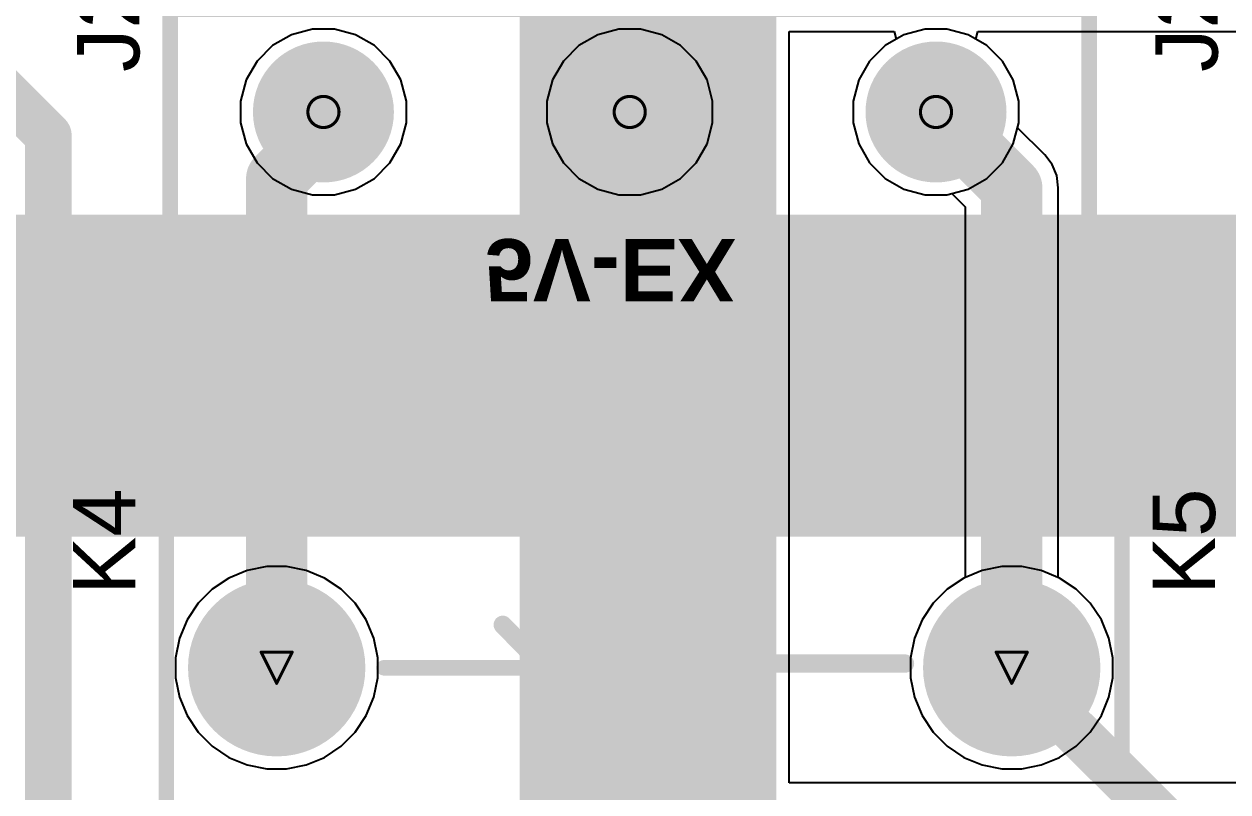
# Model space of a CAD drawing. Header units: inches. Extents: x -7 to 5163, y -3 to 5149.
# Drawn here: x 81.32 to 100.97, y 142.87 to 155.41 of the extents above; entities that cross this region are included whole.
import ezdxf

# ---------------------------------------------------------------- set-up
doc = ezdxf.new("R2010")
doc.units = ezdxf.units.IN
for name, color, linetype in [('Bottom Layer', 5, 'Continuous'), ('Bottom Overlay', 54, 'Continuous'), ('Bottom Solder', 6, 'Continuous'), ('Drill Drawing', 1, 'Continuous'), ('GND', 76, 'Continuous'), ('Multi-Layer', 9, 'Continuous'), ('Pad Holes', 156, 'Continuous'), ('PWR', 16, 'Continuous'), ('Top Layer', 1, 'Continuous'), ('Top Overlay', 2, 'Continuous'), ('Top Solder', 216, 'Continuous')]:
    doc.layers.add(name, color=color, linetype=linetype)
doc.styles.add('Arial', font='', dxfattribs={"height": 0.2})
doc.styles.add('Arial_Bold', font='', dxfattribs={"height": 0.2})
doc.styles.get('Arial').set_extended_font_data('Arial')
doc.styles.get('Arial_Bold').set_extended_font_data('Arial', bold=True)

# ---------------------------------------------------------------- blocks, each defined once
blk = doc.blocks.new('SRD_05VDC_SL_C_12')
at = {"layer": 'Bottom Layer'}
h = blk.add_hatch(color=5, dxfattribs=at)
edge = h.paths.add_edge_path()
edge.add_arc((-5.100066, 5.999988), 1.397, 0, 360)
h = blk.add_hatch(color=5, dxfattribs=at)
edge = h.paths.add_edge_path()
edge.add_arc((7.100061999999999, 5.999479999999999), 1.397, 0, 360)
h = blk.add_hatch(color=5, dxfattribs=at)
edge = h.paths.add_edge_path()
edge.add_arc((-7.100061999999999, 0), 1.397, 0, 360)
h = blk.add_hatch(color=5, dxfattribs=at)
edge = h.paths.add_edge_path()
edge.add_arc((-5.100066, -5.999988), 1.397, 0, 360)
h = blk.add_hatch(color=5, dxfattribs=at)
edge = h.paths.add_edge_path()
edge.add_arc((7.100061999999999, -5.999479999999999), 1.397, 0, 360)
at = {"layer": 'Bottom Solder'}
h = blk.add_hatch(color=6, dxfattribs=at)
edge = h.paths.add_edge_path()
edge.add_arc((-5.100066, 5.999988), 1.4478, 0, 360)
h = blk.add_hatch(color=6, dxfattribs=at)
edge = h.paths.add_edge_path()
edge.add_arc((7.100061999999999, 5.999479999999999), 1.4478, 0, 360)
h = blk.add_hatch(color=6, dxfattribs=at)
edge = h.paths.add_edge_path()
edge.add_arc((-7.100061999999999, 0), 1.4478, 0, 360)
h = blk.add_hatch(color=6, dxfattribs=at)
edge = h.paths.add_edge_path()
edge.add_arc((-5.100066, -5.999988), 1.4478, 0, 360)
h = blk.add_hatch(color=6, dxfattribs=at)
edge = h.paths.add_edge_path()
edge.add_arc((7.100061999999999, -5.999479999999999), 1.4478, 0, 360)
at = {"layer": 'GND'}
h = blk.add_hatch(color=76, dxfattribs=at)
edge = h.paths.add_edge_path()
edge.add_arc((-5.100066, 5.999988), 1.397, 0, 360)
h = blk.add_hatch(color=76, dxfattribs=at)
edge = h.paths.add_edge_path()
edge.add_arc((7.100061999999999, 5.999479999999999), 1.397, 0, 360)
h = blk.add_hatch(color=76, dxfattribs=at)
edge = h.paths.add_edge_path()
edge.add_arc((-7.100061999999999, 0), 1.397, 0, 360)
h = blk.add_hatch(color=76, dxfattribs=at)
edge = h.paths.add_edge_path()
edge.add_arc((-5.100066, -5.999988), 1.397, 0, 360)
h = blk.add_hatch(color=76, dxfattribs=at)
edge = h.paths.add_edge_path()
edge.add_arc((7.100061999999999, -5.999479999999999), 1.397, 0, 360)
at = {"layer": 'Multi-Layer'}
h = blk.add_hatch(color=9, dxfattribs=at)
edge = h.paths.add_edge_path()
edge.add_arc((-5.100066, 5.999988), 1.397, 0, 360)
h = blk.add_hatch(color=9, dxfattribs=at)
edge = h.paths.add_edge_path()
edge.add_arc((7.100061999999999, 5.999479999999999), 1.397, 0, 360)
h = blk.add_hatch(color=9, dxfattribs=at)
edge = h.paths.add_edge_path()
edge.add_arc((-7.100061999999999, 0), 1.397, 0, 360)
h = blk.add_hatch(color=9, dxfattribs=at)
edge = h.paths.add_edge_path()
edge.add_arc((-5.100066, -5.999988), 1.397, 0, 360)
h = blk.add_hatch(color=9, dxfattribs=at)
edge = h.paths.add_edge_path()
edge.add_arc((7.100061999999999, -5.999479999999999), 1.397, 0, 360)
at = {"layer": 'Pad Holes'}
h = blk.add_hatch(color=7, dxfattribs=at)
edge = h.paths.add_edge_path()
edge.add_arc((-5.099989799999999, 5.999988), 0.7619999999999999, 0, 360)
h = blk.add_hatch(color=7, dxfattribs=at)
edge = h.paths.add_edge_path()
edge.add_arc((7.1000112, 5.999479999999999), 0.7619999999999999, 0, 360)
h = blk.add_hatch(color=7, dxfattribs=at)
edge = h.paths.add_edge_path()
edge.add_arc((-7.1000112, 0), 0.7619999999999999, 0, 360)
h = blk.add_hatch(color=7, dxfattribs=at)
edge = h.paths.add_edge_path()
edge.add_arc((-5.099989799999999, -5.999988), 0.7619999999999999, 0, 360)
h = blk.add_hatch(color=7, dxfattribs=at)
edge = h.paths.add_edge_path()
edge.add_arc((7.099935, -5.999479999999999), 0.7619999999999999, 0, 360)
at = {"layer": 'PWR'}
h = blk.add_hatch(color=16, dxfattribs=at)
edge = h.paths.add_edge_path()
edge.add_arc((-5.100066, 5.999988), 1.397, 0, 360)
h = blk.add_hatch(color=16, dxfattribs=at)
edge = h.paths.add_edge_path()
edge.add_arc((7.100061999999999, 5.999479999999999), 1.397, 0, 360)
h = blk.add_hatch(color=16, dxfattribs=at)
edge = h.paths.add_edge_path()
edge.add_arc((-7.100061999999999, 0), 1.397, 0, 360)
h = blk.add_hatch(color=16, dxfattribs=at)
edge = h.paths.add_edge_path()
edge.add_arc((-5.100066, -5.999988), 1.397, 0, 360)
h = blk.add_hatch(color=16, dxfattribs=at)
edge = h.paths.add_edge_path()
edge.add_arc((7.100061999999999, -5.999479999999999), 1.397, 0, 360)
at = {"layer": 'Top Layer'}
h = blk.add_hatch(color=1, dxfattribs=at)
edge = h.paths.add_edge_path()
edge.add_arc((-5.100066, 5.999988), 1.397, 0, 360)
h = blk.add_hatch(color=1, dxfattribs=at)
edge = h.paths.add_edge_path()
edge.add_arc((7.100061999999999, 5.999479999999999), 1.397, 0, 360)
h = blk.add_hatch(color=1, dxfattribs=at)
edge = h.paths.add_edge_path()
edge.add_arc((-7.100061999999999, 0), 1.397, 0, 360)
h = blk.add_hatch(color=1, dxfattribs=at)
edge = h.paths.add_edge_path()
edge.add_arc((-5.100066, -5.999988), 1.397, 0, 360)
h = blk.add_hatch(color=1, dxfattribs=at)
edge = h.paths.add_edge_path()
edge.add_arc((7.100061999999999, -5.999479999999999), 1.397, 0, 360)
at = {"layer": 'Top Solder'}
h = blk.add_hatch(color=216, dxfattribs=at)
edge = h.paths.add_edge_path()
edge.add_arc((-5.100066, 5.999988), 1.4478, 0, 360)
h = blk.add_hatch(color=216, dxfattribs=at)
edge = h.paths.add_edge_path()
edge.add_arc((7.100061999999999, 5.999479999999999), 1.4478, 0, 360)
h = blk.add_hatch(color=216, dxfattribs=at)
edge = h.paths.add_edge_path()
edge.add_arc((-7.100061999999999, 0), 1.4478, 0, 360)
h = blk.add_hatch(color=216, dxfattribs=at)
edge = h.paths.add_edge_path()
edge.add_arc((-5.100066, -5.999988), 1.4478, 0, 360)
h = blk.add_hatch(color=216, dxfattribs=at)
edge = h.paths.add_edge_path()
edge.add_arc((7.100061999999999, -5.999479999999999), 1.4478, 0, 360)
at = {"layer": 'Top Overlay'}
for points in [[(-8.6991444, 7.8000352, 0.254, 0.254, 0), (10.5009696, 7.8000352, 0.254, 0.254, 0)], [(-8.6991444, 7.8000352, 0.254, 0.254, 0), (-8.6991444, 0.2946908, 0.254, 0.254, 0)], [(10.500995, 7.8000098, 0.254, 0.254, 0), (10.500995, -7.8000098, 0.254, 0.254, 0)], [(-3.309874, 5.999988, 0.2999994, 0.2999994, 0), (-2.2919944, 5.9999626, 0.2999994, 0.2999994, 0)], [(-2.2919944, 5.999988, 0.2999994, 0.2999994, 0), (-2.2919944, 1.0508488, 0.2999994, 0.2999994, 0)], [(7.0993, 4.246879999999999, 0.254, 0.254, 0), (7.0993, 2.0193, 0.254, 0.254, 0)], [(-7.031735999999999, 3.727196, 0.2999994, 0.2999994, 0), (-7.031735999999999, 1.7999964, 0.2999994, 0.2999994, 0)], [(-7.031735999999999, 3.727196, 0.2999994, 0.2999994, 0), (1.604264, 3.727196, 0.2999994, 0.2999994, 0)], [(1.604264, 3.727196, 0.2999994, 0.2999994, 0), (1.604264, 0.7272019999999999, 0.2999994, 0.2999994, 0)], [(7.800593999999999, 2.30886, 0.2999994, 0.2999994, 0), (6.150102, 0.70104, 0.2999994, 0.2999994, 0)], [(-3.774948, 0.999998, 0.254, 0.254, 0), (-0.7749539999999999, 0.999998, 0.254, 0.254, 0)], [(-3.774948, 0.999998, 0.254, 0.254, 0), (-3.774948, -0.999998, 0.254, 0.254, 0)], [(-0.7749539999999999, 0.999998, 0.254, 0.254, 0), (-0.7749539999999999, -0.999998, 0.254, 0.254, 0)], [(1.604264, 0.7272019999999999, 0.2999994, 0.2999994, 0), (1.628394, 0.7030466, 0.2999994, 0.2999994, 0)], [(1.628394, 0.7030466, 0.2999994, 0.2999994, 0), (5.644387999999999, 0.7030466, 0.2999994, 0.2999994, 0)], [(5.644387999999999, 0.7030466, 0.2999994, 0.2999994, 0), (6.152387999999999, 0.7030466, 0.2999994, 0.2999994, 0)], [(-8.6991444, -0.2946908, 0.254, 0.254, 0), (-8.6991444, -7.7999844, 0.254, 0.254, 0)], [(7.168388, -0.31242, 0.2999994, 0.2999994, 0), (7.168388, -4.25704, 0.2999994, 0.2999994, 0)], [(-3.774948, -0.999998, 0.254, 0.254, 0), (-0.7749539999999999, -0.999998, 0.254, 0.254, 0)], [(-2.2919944, -1.0512552, 0.2999994, 0.2999994, 0), (-2.2919944, -5.999988, 0.2999994, 0.2999994, 0)], [(-2.2919944, -5.9999626, 0.2999994, 0.2999994, 0), (-3.309874, -5.999988, 0.2999994, 0.2999994, 0)], [(-8.699017399999999, -7.7999844, 0.254, 0.254, 0), (10.5010966, -7.7999844, 0.254, 0.254, 0)]]:
    blk.add_lwpolyline(points, format="xyseb", dxfattribs=at)
for points in [[(-8.7626444, 7.8000352, 0.127, 0.127, 1), (-8.6356444, 7.8000352, 0.127, 0.127, 1)], [(-8.7626444, 7.8000352, 0.127, 0.127, 1), (-8.6356444, 7.8000352, 0.127, 0.127, 1)], [(10.4374696, 7.8000352, 0.127, 0.127, 1), (10.5644696, 7.8000352, 0.127, 0.127, 1)], [(10.437495, 7.8000098, 0.127, 0.127, 1), (10.564495, 7.8000098, 0.127, 0.127, 1)], [(-3.38487258, 5.999988, 0.1499997, 0.1499997, 1), (-3.23487542, 5.999988, 0.1499997, 0.1499997, 1)], [(-2.36699298, 5.999988, 0.1499997, 0.1499997, 1), (-2.21699582, 5.999988, 0.1499997, 0.1499997, 1)], [(-2.36699298, 5.9999626, 0.1499997, 0.1499997, 1), (-2.21699582, 5.9999626, 0.1499997, 0.1499997, 1)], [(7.0358, 4.246879999999999, 0.127, 0.127, 1), (7.162799999999999, 4.246879999999999, 0.127, 0.127, 1)], [(-7.106734579999999, 3.727196, 0.1499997, 0.1499997, 1), (-6.95673742, 3.727196, 0.1499997, 0.1499997, 1)], [(-7.106734579999999, 3.727196, 0.1499997, 0.1499997, 1), (-6.95673742, 3.727196, 0.1499997, 0.1499997, 1)], [(1.52926542, 3.727196, 0.1499997, 0.1499997, 1), (1.67926258, 3.727196, 0.1499997, 0.1499997, 1)], [(1.52926542, 3.727196, 0.1499997, 0.1499997, 1), (1.67926258, 3.727196, 0.1499997, 0.1499997, 1)], [(7.72559542, 2.30886, 0.1499997, 0.1499997, 1), (7.87559258, 2.30886, 0.1499997, 0.1499997, 1)], [(7.0358, 2.0193, 0.127, 0.127, 1), (7.162799999999999, 2.0193, 0.127, 0.127, 1)], [(-7.106734579999999, 1.7999964, 0.1499997, 0.1499997, 1), (-6.95673742, 1.7999964, 0.1499997, 0.1499997, 1)], [(-2.36699298, 1.0508488, 0.1499997, 0.1499997, 1), (-2.21699582, 1.0508488, 0.1499997, 0.1499997, 1)], [(-3.838448, 0.999998, 0.127, 0.127, 1), (-3.711448, 0.999998, 0.127, 0.127, 1)], [(-3.838448, 0.999998, 0.127, 0.127, 1), (-3.711448, 0.999998, 0.127, 0.127, 1)], [(-0.8384539999999999, 0.999998, 0.127, 0.127, 1), (-0.7114539999999999, 0.999998, 0.127, 0.127, 1)], [(-0.8384539999999999, 0.999998, 0.127, 0.127, 1), (-0.7114539999999999, 0.999998, 0.127, 0.127, 1)], [(1.52926542, 0.7272019999999999, 0.1499997, 0.1499997, 1), (1.67926258, 0.7272019999999999, 0.1499997, 0.1499997, 1)], [(1.52926542, 0.7272019999999999, 0.1499997, 0.1499997, 1), (1.67926258, 0.7272019999999999, 0.1499997, 0.1499997, 1)], [(1.55339542, 0.7030466, 0.1499997, 0.1499997, 1), (1.70339258, 0.7030466, 0.1499997, 0.1499997, 1)], [(1.55339542, 0.7030466, 0.1499997, 0.1499997, 1), (1.70339258, 0.7030466, 0.1499997, 0.1499997, 1)], [(5.569389419999999, 0.7030466, 0.1499997, 0.1499997, 1), (5.71938658, 0.7030466, 0.1499997, 0.1499997, 1)], [(5.569389419999999, 0.7030466, 0.1499997, 0.1499997, 1), (5.71938658, 0.7030466, 0.1499997, 0.1499997, 1)], [(6.07510342, 0.70104, 0.1499997, 0.1499997, 1), (6.225100579999999, 0.70104, 0.1499997, 0.1499997, 1)], [(6.077389419999999, 0.7030466, 0.1499997, 0.1499997, 1), (6.227386579999999, 0.7030466, 0.1499997, 0.1499997, 1)], [(-8.7626444, 0.2946908, 0.127, 0.127, 1), (-8.6356444, 0.2946908, 0.127, 0.127, 1)], [(-8.7626444, -0.2946908, 0.127, 0.127, 1), (-8.6356444, -0.2946908, 0.127, 0.127, 1)], [(7.093389419999999, -0.31242, 0.1499997, 0.1499997, 1), (7.243386579999999, -0.31242, 0.1499997, 0.1499997, 1)], [(-3.838448, -0.999998, 0.127, 0.127, 1), (-3.711448, -0.999998, 0.127, 0.127, 1)], [(-3.838448, -0.999998, 0.127, 0.127, 1), (-3.711448, -0.999998, 0.127, 0.127, 1)], [(-2.36699298, -1.0512552, 0.1499997, 0.1499997, 1), (-2.21699582, -1.0512552, 0.1499997, 0.1499997, 1)], [(-0.8384539999999999, -0.999998, 0.127, 0.127, 1), (-0.7114539999999999, -0.999998, 0.127, 0.127, 1)], [(-0.8384539999999999, -0.999998, 0.127, 0.127, 1), (-0.7114539999999999, -0.999998, 0.127, 0.127, 1)], [(7.093389419999999, -4.25704, 0.1499997, 0.1499997, 1), (7.243386579999999, -4.25704, 0.1499997, 0.1499997, 1)], [(-3.38487258, -5.999988, 0.1499997, 0.1499997, 1), (-3.23487542, -5.999988, 0.1499997, 0.1499997, 1)], [(-2.36699298, -5.9999626, 0.1499997, 0.1499997, 1), (-2.21699582, -5.9999626, 0.1499997, 0.1499997, 1)], [(-2.36699298, -5.999988, 0.1499997, 0.1499997, 1), (-2.21699582, -5.999988, 0.1499997, 0.1499997, 1)], [(-8.7626444, -7.7999844, 0.127, 0.127, 1), (-8.6356444, -7.7999844, 0.127, 0.127, 1)], [(-8.762517399999998, -7.7999844, 0.127, 0.127, 1), (-8.6355174, -7.7999844, 0.127, 0.127, 1)], [(10.437495, -7.8000098, 0.127, 0.127, 1), (10.564495, -7.8000098, 0.127, 0.127, 1)], [(10.4375966, -7.7999844, 0.127, 0.127, 1), (10.5645966, -7.7999844, 0.127, 0.127, 1)]]:
    blk.add_lwpolyline(points, format="xyseb", close=True, dxfattribs=at)
at = {"layer": 'Top Overlay', "style": 'Arial'}
blk.add_text('1', height=1.00000054, dxfattribs=at).set_placement((-7.131989799999999, -6.558788))
blk = doc.blocks.new('XY301V_A_5_0_3P_47')
at = {"layer": 'Bottom Layer'}
h = blk.add_hatch(color=5, dxfattribs=at)
edge = h.paths.add_edge_path()
edge.add_arc((-4.999989999999999, 0), 1.10000034, 0, 360)
h = blk.add_hatch(color=5, dxfattribs=at)
edge = h.paths.add_edge_path()
edge.add_arc((0, 0), 1.10000034, 0, 360)
h = blk.add_hatch(color=5, dxfattribs=at)
edge = h.paths.add_edge_path()
edge.add_arc((4.999989999999999, 0), 1.10000034, 0, 360)
at = {"layer": 'Bottom Solder'}
h = blk.add_hatch(color=6, dxfattribs=at)
edge = h.paths.add_edge_path()
edge.add_arc((-4.999989999999999, 0), 1.15080034, 0, 360)
h = blk.add_hatch(color=6, dxfattribs=at)
edge = h.paths.add_edge_path()
edge.add_arc((0, 0), 1.15080034, 0, 360)
h = blk.add_hatch(color=6, dxfattribs=at)
edge = h.paths.add_edge_path()
edge.add_arc((4.999989999999999, 0), 1.15080034, 0, 360)
at = {"layer": 'GND'}
h = blk.add_hatch(color=76, dxfattribs=at)
edge = h.paths.add_edge_path()
edge.add_arc((-4.999989999999999, 0), 1.10000034, 0, 360)
h = blk.add_hatch(color=76, dxfattribs=at)
edge = h.paths.add_edge_path()
edge.add_arc((0, 0), 1.10000034, 0, 360)
h = blk.add_hatch(color=76, dxfattribs=at)
edge = h.paths.add_edge_path()
edge.add_arc((4.999989999999999, 0), 1.10000034, 0, 360)
at = {"layer": 'Multi-Layer'}
h = blk.add_hatch(color=9, dxfattribs=at)
edge = h.paths.add_edge_path()
edge.add_arc((-4.999989999999999, 0), 1.10000034, 0, 360)
h = blk.add_hatch(color=9, dxfattribs=at)
edge = h.paths.add_edge_path()
edge.add_arc((0, 0), 1.10000034, 0, 360)
h = blk.add_hatch(color=9, dxfattribs=at)
edge = h.paths.add_edge_path()
edge.add_arc((4.999989999999999, 0), 1.10000034, 0, 360)
at = {"layer": 'Pad Holes'}
h = blk.add_hatch(color=7, dxfattribs=at)
edge = h.paths.add_edge_path()
edge.add_arc((-4.999989999999999, 0), 0.5999987999999999, 0, 360)
h = blk.add_hatch(color=7, dxfattribs=at)
edge = h.paths.add_edge_path()
edge.add_arc((0, 0), 0.5999987999999999, 0, 360)
h = blk.add_hatch(color=7, dxfattribs=at)
edge = h.paths.add_edge_path()
edge.add_arc((4.999989999999999, 0), 0.5999987999999999, 0, 360)
at = {"layer": 'PWR'}
h = blk.add_hatch(color=16, dxfattribs=at)
edge = h.paths.add_edge_path()
edge.add_arc((-4.999989999999999, 0), 1.10000034, 0, 360)
h = blk.add_hatch(color=16, dxfattribs=at)
edge = h.paths.add_edge_path()
edge.add_arc((0, 0), 1.10000034, 0, 360)
h = blk.add_hatch(color=16, dxfattribs=at)
edge = h.paths.add_edge_path()
edge.add_arc((4.999989999999999, 0), 1.10000034, 0, 360)
at = {"layer": 'Top Layer'}
h = blk.add_hatch(color=1, dxfattribs=at)
edge = h.paths.add_edge_path()
edge.add_arc((-4.999989999999999, 0), 1.10000034, 0, 360)
h = blk.add_hatch(color=1, dxfattribs=at)
edge = h.paths.add_edge_path()
edge.add_arc((0, 0), 1.10000034, 0, 360)
h = blk.add_hatch(color=1, dxfattribs=at)
edge = h.paths.add_edge_path()
edge.add_arc((4.999989999999999, 0), 1.10000034, 0, 360)
at = {"layer": 'Top Solder'}
h = blk.add_hatch(color=216, dxfattribs=at)
edge = h.paths.add_edge_path()
edge.add_arc((-4.999989999999999, 0), 1.15080034, 0, 360)
h = blk.add_hatch(color=216, dxfattribs=at)
edge = h.paths.add_edge_path()
edge.add_arc((0, 0), 1.15080034, 0, 360)
h = blk.add_hatch(color=216, dxfattribs=at)
edge = h.paths.add_edge_path()
edge.add_arc((4.999989999999999, 0), 1.15080034, 0, 360)
at = {"layer": 'Top Overlay'}
for points in [[(-7.500010399999999, -4.0000428, 0.254, 0.254, 0), (-7.500010399999999, 3.5999928, 0.254, 0.254, 0)], [(-7.500010399999999, 3.5999928, 0.254, 0.254, 0), (7.500010399999999, 3.5999928, 0.254, 0.254, 0)], [(7.500010399999999, -4.0000428, 0.254, 0.254, 0), (7.500010399999999, 3.5999928, 0.254, 0.254, 0)], [(-7.500010399999999, 1.6769588, 0.254, 0.254, 0), (7.500010399999999, 1.6769588, 0.254, 0.254, 0)], [(-7.500010399999999, -1.946783, 0.254, 0.254, 0), (7.500010399999999, -1.946783, 0.254, 0.254, 0)], [(-7.500010399999999, -4.0000428, 0.254, 0.254, 0), (7.500010399999999, -4.0000428, 0.254, 0.254, 0)]]:
    blk.add_lwpolyline(points, format="xyseb", dxfattribs=at)
for points in [[(-7.563510399999999, 3.5999928, 0.127, 0.127, 1), (-7.4365104, 3.5999928, 0.127, 0.127, 1)], [(-7.563510399999999, 3.5999928, 0.127, 0.127, 1), (-7.4365104, 3.5999928, 0.127, 0.127, 1)], [(7.4365104, 3.5999928, 0.127, 0.127, 1), (7.563510399999999, 3.5999928, 0.127, 0.127, 1)], [(7.4365104, 3.5999928, 0.127, 0.127, 1), (7.563510399999999, 3.5999928, 0.127, 0.127, 1)], [(-7.563510399999999, 1.6769588, 0.127, 0.127, 1), (-7.4365104, 1.6769588, 0.127, 0.127, 1)], [(7.4365104, 1.6769588, 0.127, 0.127, 1), (7.563510399999999, 1.6769588, 0.127, 0.127, 1)], [(-7.563510399999999, -1.946783, 0.127, 0.127, 1), (-7.4365104, -1.946783, 0.127, 0.127, 1)], [(7.4365104, -1.946783, 0.127, 0.127, 1), (7.563510399999999, -1.946783, 0.127, 0.127, 1)], [(-7.563510399999999, -4.0000428, 0.127, 0.127, 1), (-7.4365104, -4.0000428, 0.127, 0.127, 1)], [(-7.563510399999999, -4.0000428, 0.127, 0.127, 1), (-7.4365104, -4.0000428, 0.127, 0.127, 1)], [(7.4365104, -4.0000428, 0.127, 0.127, 1), (7.563510399999999, -4.0000428, 0.127, 0.127, 1)], [(7.4365104, -4.0000428, 0.127, 0.127, 1), (7.563510399999999, -4.0000428, 0.127, 0.127, 1)]]:
    blk.add_lwpolyline(points, format="xyseb", close=True, dxfattribs=at)

msp = doc.modelspace()

# ---------------------------------------------------------------- hatches: boundary and pattern name
at = {"layer": 'Bottom Layer'}
for points in [[(89.408, 152.908), (93.0656, 152.908), (93.0656, 157.3276), (89.408, 157.3276)], [(73.6092, 147.0406), (182.6006, 147.0406), (182.6006, 152.2984), (73.6092, 152.2984)]]:
    msp.add_hatch(color=5, dxfattribs=at).paths.add_polyline_path(points)
at = {"layer": 'Top Layer'}
msp.add_hatch(color=1, dxfattribs=at).paths.add_polyline_path([(89.40929032, 126.8222), (93.59980264, 126.8222), (93.59980264, 157.3276), (89.40929032, 157.3276)])

# ---------------------------------------------------------------- linework, layer by layer
at = {"layer": 'Bottom Layer'}
for points in [[(97.44264992, 144.90138914, 0.7619999999999999, 0.7619999999999999, 0), (97.44277692, 144.90138914, 0.7619999999999999, 0.7619999999999999, 0)], [(97.44277692, 144.90138914, 0.7619999999999999, 0.7619999999999999, 0), (99.8728, 142.47136606, 0.7619999999999999, 0.7619999999999999, 0)]]:
    msp.add_lwpolyline(points, format="xyseb", dxfattribs=at)
for points in [[(97.25214992, 144.90138914, 0.3809999999999999, 0.3809999999999999, 1), (97.63314992, 144.90138914, 0.3809999999999999, 0.3809999999999999, 1)], [(97.25227691999999, 144.90138914, 0.3809999999999999, 0.3809999999999999, 1), (97.63327692, 144.90138914, 0.3809999999999999, 0.3809999999999999, 1)], [(97.25227691999999, 144.90138914, 0.3809999999999999, 0.3809999999999999, 1), (97.63327692, 144.90138914, 0.3809999999999999, 0.3809999999999999, 1)]]:
    msp.add_lwpolyline(points, format="xyseb", close=True, dxfattribs=at)
at = {"layer": 'Drill Drawing'}
for points in [[(86.4606729, 153.97586172, 0.0508, 0.0508, 1), (85.9526729, 153.97586172, 0.0508, 0.0508, 1)], [(91.4606629, 153.97586172, 0.0508, 0.0508, 1), (90.95266289999999, 153.97586172, 0.0508, 0.0508, 1)], [(96.4606529, 153.97586172, 0.0508, 0.0508, 1), (95.95265289999999, 153.97586172, 0.0508, 0.0508, 1)], [(85.9399729, 153.97586172, 0.0254, 0.0254, 1), (85.96537289999999, 153.97586172, 0.0254, 0.0254, 1)], [(86.4479729, 153.97586172, 0.0254, 0.0254, 1), (86.47337289999999, 153.97586172, 0.0254, 0.0254, 1)], [(90.9399629, 153.97586172, 0.0254, 0.0254, 1), (90.96536289999999, 153.97586172, 0.0254, 0.0254, 1)], [(91.4479629, 153.97586172, 0.0254, 0.0254, 1), (91.47336289999998, 153.97586172, 0.0254, 0.0254, 1)], [(95.9399529, 153.97586172, 0.0254, 0.0254, 1), (95.96535289999998, 153.97586172, 0.0254, 0.0254, 1)], [(96.44795289999999, 153.97586172, 0.0254, 0.0254, 1), (96.4733529, 153.97586172, 0.0254, 0.0254, 1)], [(85.17698992, 145.15546534, 0.0254, 0.0254, 1), (85.20238991999999, 145.15546534, 0.0254, 0.0254, 1)], [(85.17698992, 145.15546534, 0.0254, 0.0254, 1), (85.20238991999999, 145.15546534, 0.0254, 0.0254, 1)], [(85.68498991999999, 145.15546534, 0.0254, 0.0254, 1), (85.71038992, 145.15546534, 0.0254, 0.0254, 1)], [(85.68498991999999, 145.15546534, 0.0254, 0.0254, 1), (85.71038992, 145.15546534, 0.0254, 0.0254, 1)], [(97.17594992, 145.15538914, 0.0254, 0.0254, 1), (97.20134991999998, 145.15538914, 0.0254, 0.0254, 1)], [(97.17594992, 145.15538914, 0.0254, 0.0254, 1), (97.20134991999998, 145.15538914, 0.0254, 0.0254, 1)], [(97.68394991999999, 145.15538914, 0.0254, 0.0254, 1), (97.70934992, 145.15538914, 0.0254, 0.0254, 1)], [(97.68394991999999, 145.15538914, 0.0254, 0.0254, 1), (97.70934992, 145.15538914, 0.0254, 0.0254, 1)], [(85.43098992, 144.64746534, 0.0254, 0.0254, 1), (85.45638991999999, 144.64746534, 0.0254, 0.0254, 1)], [(85.43098992, 144.64746534, 0.0254, 0.0254, 1), (85.45638991999999, 144.64746534, 0.0254, 0.0254, 1)], [(97.42994992, 144.64738914, 0.0254, 0.0254, 1), (97.45534991999999, 144.64738914, 0.0254, 0.0254, 1)], [(97.42994992, 144.64738914, 0.0254, 0.0254, 1), (97.45534991999999, 144.64738914, 0.0254, 0.0254, 1)]]:
    msp.add_lwpolyline(points, format="xyseb", close=True, dxfattribs=at)
for points in [[(85.18968991999999, 145.15546534, 0.0508, 0.0508, 0), (85.69768992, 145.15546534, 0.0508, 0.0508, 0)], [(85.18968991999999, 145.15546534, 0.0508, 0.0508, 0), (85.44368992, 144.64746534, 0.0508, 0.0508, 0)], [(85.44368992, 144.64746534, 0.0508, 0.0508, 0), (85.69768992, 145.15546534, 0.0508, 0.0508, 0)], [(97.18864992, 145.15538914, 0.0508, 0.0508, 0), (97.69664992, 145.15538914, 0.0508, 0.0508, 0)], [(97.18864992, 145.15538914, 0.0508, 0.0508, 0), (97.44264992, 144.64738914, 0.0508, 0.0508, 0)], [(97.44264992, 144.64738914, 0.0508, 0.0508, 0), (97.69664992, 145.15538914, 0.0508, 0.0508, 0)]]:
    msp.add_lwpolyline(points, format="xyseb", dxfattribs=at)
at = {"layer": 'GND'}
for p, q in [((86.0284157, 155.32986206), (85.68404758, 155.23758894)), ((86.38493009999999, 155.32986206), (86.0284157, 155.32986206)), ((86.72929821999999, 155.23758894), (86.38493009999999, 155.32986206)), ((91.0284057, 155.32986206), (90.68403758, 155.23758894)), ((91.38492009999999, 155.32986206), (91.0284057, 155.32986206)), ((91.72928821999999, 155.23758894), (91.38492009999999, 155.32986206)), ((96.02839569999999, 155.32986206), (95.68402757999999, 155.23758894)), ((96.38491009999998, 155.32986206), (96.02839569999999, 155.32986206)), ((96.72927822, 155.23758894), (96.38491009999998, 155.32986206)), ((85.37529787999999, 155.05933174), (85.12320288, 154.80723674)), ((85.68404758, 155.23758894), (85.37529787999999, 155.05933174)), ((87.03804792, 155.05933174), (86.72929821999999, 155.23758894)), ((87.29014292, 154.80723674), (87.03804792, 155.05933174)), ((90.37528787999999, 155.05933174), (90.12319287999999, 154.80723674)), ((90.68403758, 155.23758894), (90.37528787999999, 155.05933174)), ((92.03803792, 155.05933174), (91.72928821999999, 155.23758894)), ((92.29013291999999, 154.80723674), (92.03803792, 155.05933174)), ((95.37527787999998, 155.05933174), (95.12318287999999, 154.80723674)), ((95.68402757999999, 155.23758894), (95.37527787999998, 155.05933174)), ((97.03802791999999, 155.05933174), (96.72927822, 155.23758894)), ((97.29012291999999, 154.80723674), (97.03802791999999, 155.05933174)), ((85.12320288, 154.80723674), (84.94494567999999, 154.49848704)), ((87.46840012, 154.49848704), (87.29014292, 154.80723674)), ((90.12319287999999, 154.80723674), (89.94493567999999, 154.49848704)), ((92.46839012, 154.49848704), (92.29013291999999, 154.80723674)), ((95.12318287999999, 154.80723674), (94.94492568, 154.49848704)), ((97.46838011999999, 154.49848704), (97.29012291999999, 154.80723674)), ((84.94494567999999, 154.49848704), (84.85267255999999, 154.15411892)), ((87.56067324, 154.15411892), (87.46840012, 154.49848704)), ((89.94493567999999, 154.49848704), (89.85266255999998, 154.15411892)), ((92.56066324, 154.15411892), (92.46839012, 154.49848704)), ((94.94492568, 154.49848704), (94.85265256, 154.15411892)), ((97.56065324, 154.15411892), (97.46838011999999, 154.49848704)), ((84.85267255999999, 154.15411892), (84.85267255999999, 153.79760452)), ((87.56067324, 153.79760452), (87.56067324, 154.15411892)), ((89.85266255999998, 154.15411892), (89.85266255999998, 153.79760452)), ((92.56066324, 153.79760452), (92.56066324, 154.15411892)), ((94.85265256, 154.15411892), (94.85265256, 153.79760452)), ((97.56065324, 153.79760452), (97.56065324, 154.15411892)), ((84.85267255999999, 153.79760452), (84.94494567999999, 153.4532364)), ((87.46840012, 153.4532364), (87.56067324, 153.79760452)), ((89.85266255999998, 153.79760452), (89.94493567999999, 153.4532364)), ((92.46839012, 153.4532364), (92.56066324, 153.79760452)), ((94.85265256, 153.79760452), (94.94492568, 153.4532364)), ((97.46838011999999, 153.4532364), (97.56065324, 153.79760452)), ((84.94494567999999, 153.4532364), (85.12320288, 153.1444867)), ((87.29014292, 153.1444867), (87.46840012, 153.4532364)), ((89.94493567999999, 153.4532364), (90.12319287999999, 153.1444867)), ((92.29013291999999, 153.1444867), (92.46839012, 153.4532364)), ((94.94492568, 153.4532364), (95.12318287999999, 153.1444867)), ((97.29012291999999, 153.1444867), (97.46838011999999, 153.4532364)), ((85.12320288, 153.1444867), (85.37529787999999, 152.8923917)), ((87.03804792, 152.8923917), (87.29014292, 153.1444867)), ((90.12319287999999, 153.1444867), (90.37528787999999, 152.8923917)), ((92.03803792, 152.8923917), (92.29013291999999, 153.1444867)), ((95.12318287999999, 153.1444867), (95.37527787999998, 152.8923917)), ((97.03802791999999, 152.8923917), (97.29012291999999, 153.1444867)), ((85.37529787999999, 152.8923917), (85.68404758, 152.7141345)), ((86.72929821999999, 152.7141345), (87.03804792, 152.8923917)), ((90.37528787999999, 152.8923917), (90.68403758, 152.7141345)), ((91.72928821999999, 152.7141345), (92.03803792, 152.8923917)), ((95.37527787999998, 152.8923917), (95.68402757999999, 152.7141345)), ((96.72927822, 152.7141345), (97.03802791999999, 152.8923917)), ((85.68404758, 152.7141345), (86.0284157, 152.62186138)), ((86.38493009999999, 152.62186138), (86.72929821999999, 152.7141345)), ((90.68403758, 152.7141345), (91.0284057, 152.62186138)), ((91.38492009999999, 152.62186138), (91.72928821999999, 152.7141345)), ((95.68402757999999, 152.7141345), (96.02839569999999, 152.62186138)), ((96.38491009999998, 152.62186138), (96.72927822, 152.7141345)), ((86.0284157, 152.62186138), (86.38493009999999, 152.62186138)), ((91.0284057, 152.62186138), (91.38492009999999, 152.62186138)), ((96.02839569999999, 152.62186138), (96.38491009999998, 152.62186138)), ((84.962111, 146.48906948), (84.66164932, 146.36461202)), ((85.28108166, 146.55251614), (84.962111, 146.48906948)), ((85.60629818, 146.55251614), (85.28108166, 146.55251614)), ((85.92526884, 146.48906948), (85.60629818, 146.55251614)), ((86.22573052, 146.36461202), (85.92526884, 146.48906948)), ((96.961071, 146.48906948), (96.66060931999999, 146.36461202)), ((97.28004166, 146.55251614), (96.961071, 146.48906948)), ((97.60525817999999, 146.55251614), (97.28004166, 146.55251614)), ((97.92422884, 146.48906948), (97.60525817999999, 146.55251614)), ((98.22469052, 146.36461202), (97.92422884, 146.48906948)), ((84.66164932, 146.36461202), (84.39123838, 146.18393166)), ((86.49614146, 146.18393166), (86.22573052, 146.36461202)), ((96.66060931999999, 146.36461202), (96.39019838, 146.18393166)), ((98.49510146, 146.18393166), (98.22469052, 146.36461202)), ((84.39123838, 146.18393166), (84.1612744, 145.95396768)), ((86.72610544, 145.95396768), (86.49614146, 146.18393166)), ((96.39019838, 146.18393166), (96.1602344, 145.95396768)), ((98.72506544, 145.95396768), (98.49510146, 146.18393166)), ((84.1612744, 145.95396768), (83.98059404, 145.68355674)), ((86.9067858, 145.68355674), (86.72610544, 145.95396768)), ((96.1602344, 145.95396768), (95.97955404, 145.68355674)), ((98.90574579999999, 145.68355674), (98.72506544, 145.95396768)), ((83.98059404, 145.68355674), (83.85613658, 145.38309506)), ((87.03124326, 145.38309506), (86.9067858, 145.68355674)), ((95.97955404, 145.68355674), (95.85509658, 145.38309506)), ((99.03020326, 145.38309506), (98.90574579999999, 145.68355674)), ((83.85613658, 145.38309506), (83.79268992, 145.0641244)), ((87.09468992, 145.0641244), (87.03124326, 145.38309506)), ((95.85509658, 145.38309506), (95.79164992, 145.0641244)), ((99.09364991999999, 145.0641244), (99.03020326, 145.38309506)), ((83.79268992, 145.0641244), (83.79268992, 144.73890788)), ((87.09468992, 144.73890788), (87.09468992, 145.0641244)), ((95.79164992, 145.0641244), (95.79164992, 144.73890788)), ((99.09364991999999, 144.73890788), (99.09364991999999, 145.0641244)), ((83.79268992, 144.73890788), (83.85613658, 144.41993722)), ((87.03124326, 144.41993722), (87.09468992, 144.73890788)), ((95.79164992, 144.73890788), (95.85509658, 144.41993722)), ((99.03020326, 144.41993722), (99.09364991999999, 144.73890788)), ((83.85613658, 144.41993722), (83.98059404, 144.11947554)), ((86.9067858, 144.11947554), (87.03124326, 144.41993722)), ((95.85509658, 144.41993722), (95.97955404, 144.11947554)), ((98.90574579999999, 144.11947554), (99.03020326, 144.41993722)), ((83.98059404, 144.11947554), (84.1612744, 143.8490646)), ((86.72610544, 143.8490646), (86.9067858, 144.11947554)), ((95.97955404, 144.11947554), (96.1602344, 143.8490646)), ((98.72506544, 143.8490646), (98.90574579999999, 144.11947554)), ((84.1612744, 143.8490646), (84.39123838, 143.61910062)), ((86.49614146, 143.61910062), (86.72610544, 143.8490646)), ((96.1602344, 143.8490646), (96.39019838, 143.61910062)), ((98.49510146, 143.61910062), (98.72506544, 143.8490646)), ((84.39123838, 143.61910062), (84.66164932, 143.43842026)), ((86.22573052, 143.43842026), (86.49614146, 143.61910062)), ((96.39019838, 143.61910062), (96.66060931999999, 143.43842026)), ((98.22469052, 143.43842026), (98.49510146, 143.61910062)), ((84.66164932, 143.43842026), (84.962111, 143.3139628)), ((84.962111, 143.3139628), (85.28108166, 143.25051614)), ((85.60629818, 143.25051614), (85.92526884, 143.3139628)), ((85.92526884, 143.3139628), (86.22573052, 143.43842026)), ((96.66060931999999, 143.43842026), (96.961071, 143.3139628)), ((96.961071, 143.3139628), (97.28004166, 143.25051614)), ((97.60525817999999, 143.25051614), (97.92422884, 143.3139628)), ((97.92422884, 143.3139628), (98.22469052, 143.43842026)), ((85.28108166, 143.25051614), (85.60629818, 143.25051614)), ((97.28004166, 143.25051614), (97.60525817999999, 143.25051614))]:
    msp.add_line(p, q, dxfattribs=at)
at = {"layer": 'PWR'}
for p, q in [((86.0284157, 155.32986206), (85.68404758, 155.23758894)), ((86.38493009999999, 155.32986206), (86.0284157, 155.32986206)), ((86.72929821999999, 155.23758894), (86.38493009999999, 155.32986206)), ((96.02839569999999, 155.32986206), (95.68402757999999, 155.23758894)), ((96.38491009999998, 155.32986206), (96.02839569999999, 155.32986206)), ((96.72927822, 155.23758894), (96.38491009999998, 155.32986206)), ((85.37529787999999, 155.05933174), (85.12320288, 154.80723674)), ((85.68404758, 155.23758894), (85.37529787999999, 155.05933174)), ((87.03804792, 155.05933174), (86.72929821999999, 155.23758894)), ((87.29014292, 154.80723674), (87.03804792, 155.05933174)), ((95.37527787999998, 155.05933174), (95.12318287999999, 154.80723674)), ((95.68402757999999, 155.23758894), (95.37527787999998, 155.05933174)), ((97.03802791999999, 155.05933174), (96.72927822, 155.23758894)), ((97.29012291999999, 154.80723674), (97.03802791999999, 155.05933174)), ((85.12320288, 154.80723674), (84.94494567999999, 154.49848704)), ((87.46840012, 154.49848704), (87.29014292, 154.80723674)), ((95.12318287999999, 154.80723674), (94.94492568, 154.49848704)), ((97.46838011999999, 154.49848704), (97.29012291999999, 154.80723674)), ((84.94494567999999, 154.49848704), (84.85267255999999, 154.15411892)), ((87.56067324, 154.15411892), (87.46840012, 154.49848704)), ((94.94492568, 154.49848704), (94.85265256, 154.15411892)), ((97.56065324, 154.15411892), (97.46838011999999, 154.49848704)), ((84.85267255999999, 154.15411892), (84.85267255999999, 153.79760452)), ((87.56067324, 153.79760452), (87.56067324, 154.15411892)), ((94.85265256, 154.15411892), (94.85265256, 153.79760452)), ((97.56065324, 153.79760452), (97.56065324, 154.15411892)), ((84.85267255999999, 153.79760452), (84.94494567999999, 153.4532364)), ((87.46840012, 153.4532364), (87.56067324, 153.79760452)), ((94.85265256, 153.79760452), (94.94492568, 153.4532364)), ((97.46838011999999, 153.4532364), (97.56065324, 153.79760452)), ((84.94494567999999, 153.4532364), (85.12320288, 153.1444867)), ((87.29014292, 153.1444867), (87.46840012, 153.4532364)), ((94.94492568, 153.4532364), (95.12318287999999, 153.1444867)), ((97.29012291999999, 153.1444867), (97.46838011999999, 153.4532364)), ((85.12320288, 153.1444867), (85.37529787999999, 152.8923917)), ((87.03804792, 152.8923917), (87.29014292, 153.1444867)), ((95.12318287999999, 153.1444867), (95.37527787999998, 152.8923917)), ((97.03802791999999, 152.8923917), (97.29012291999999, 153.1444867)), ((85.37529787999999, 152.8923917), (85.68404758, 152.7141345)), ((86.72929821999999, 152.7141345), (87.03804792, 152.8923917)), ((95.37527787999998, 152.8923917), (95.68402757999999, 152.7141345)), ((96.72927822, 152.7141345), (97.03802791999999, 152.8923917)), ((85.68404758, 152.7141345), (86.0284157, 152.62186138)), ((86.38493009999999, 152.62186138), (86.72929821999999, 152.7141345)), ((95.68402757999999, 152.7141345), (96.02839569999999, 152.62186138)), ((96.38491009999998, 152.62186138), (96.72927822, 152.7141345)), ((86.0284157, 152.62186138), (86.38493009999999, 152.62186138)), ((96.02839569999999, 152.62186138), (96.38491009999998, 152.62186138)), ((84.962111, 146.48906948), (84.66164932, 146.36461202)), ((85.28108166, 146.55251614), (84.962111, 146.48906948)), ((85.60629818, 146.55251614), (85.28108166, 146.55251614)), ((85.92526884, 146.48906948), (85.60629818, 146.55251614)), ((86.22573052, 146.36461202), (85.92526884, 146.48906948)), ((96.961071, 146.48906948), (96.66060931999999, 146.36461202)), ((97.28004166, 146.55251614), (96.961071, 146.48906948)), ((97.60525817999999, 146.55251614), (97.28004166, 146.55251614)), ((97.92422884, 146.48906948), (97.60525817999999, 146.55251614)), ((98.22469052, 146.36461202), (97.92422884, 146.48906948)), ((84.66164932, 146.36461202), (84.39123838, 146.18393166)), ((86.49614146, 146.18393166), (86.22573052, 146.36461202)), ((96.66060931999999, 146.36461202), (96.39019838, 146.18393166)), ((98.49510146, 146.18393166), (98.22469052, 146.36461202)), ((84.39123838, 146.18393166), (84.1612744, 145.95396768)), ((86.72610544, 145.95396768), (86.49614146, 146.18393166)), ((96.39019838, 146.18393166), (96.1602344, 145.95396768)), ((98.72506544, 145.95396768), (98.49510146, 146.18393166)), ((84.1612744, 145.95396768), (83.98059404, 145.68355674)), ((86.9067858, 145.68355674), (86.72610544, 145.95396768)), ((96.1602344, 145.95396768), (95.97955404, 145.68355674)), ((98.90574579999999, 145.68355674), (98.72506544, 145.95396768)), ((83.98059404, 145.68355674), (83.85613658, 145.38309506)), ((87.03124326, 145.38309506), (86.9067858, 145.68355674)), ((95.97955404, 145.68355674), (95.85509658, 145.38309506)), ((99.03020326, 145.38309506), (98.90574579999999, 145.68355674)), ((83.85613658, 145.38309506), (83.79268992, 145.0641244)), ((87.09468992, 145.0641244), (87.03124326, 145.38309506)), ((95.85509658, 145.38309506), (95.79164992, 145.0641244)), ((99.09364991999999, 145.0641244), (99.03020326, 145.38309506)), ((83.79268992, 145.0641244), (83.79268992, 144.73890788)), ((87.09468992, 144.73890788), (87.09468992, 145.0641244)), ((95.79164992, 145.0641244), (95.79164992, 144.73890788)), ((99.09364991999999, 144.73890788), (99.09364991999999, 145.0641244)), ((83.79268992, 144.73890788), (83.85613658, 144.41993722)), ((87.03124326, 144.41993722), (87.09468992, 144.73890788)), ((95.79164992, 144.73890788), (95.85509658, 144.41993722)), ((99.03020326, 144.41993722), (99.09364991999999, 144.73890788)), ((83.85613658, 144.41993722), (83.98059404, 144.11947554)), ((86.9067858, 144.11947554), (87.03124326, 144.41993722)), ((95.85509658, 144.41993722), (95.97955404, 144.11947554)), ((98.90574579999999, 144.11947554), (99.03020326, 144.41993722)), ((83.98059404, 144.11947554), (84.1612744, 143.8490646)), ((86.72610544, 143.8490646), (86.9067858, 144.11947554)), ((95.97955404, 144.11947554), (96.1602344, 143.8490646)), ((98.72506544, 143.8490646), (98.90574579999999, 144.11947554)), ((84.1612744, 143.8490646), (84.39123838, 143.61910062)), ((86.49614146, 143.61910062), (86.72610544, 143.8490646)), ((96.1602344, 143.8490646), (96.39019838, 143.61910062)), ((98.49510146, 143.61910062), (98.72506544, 143.8490646)), ((84.39123838, 143.61910062), (84.66164932, 143.43842026)), ((86.22573052, 143.43842026), (86.49614146, 143.61910062)), ((96.39019838, 143.61910062), (96.66060931999999, 143.43842026)), ((98.22469052, 143.43842026), (98.49510146, 143.61910062)), ((84.66164932, 143.43842026), (84.962111, 143.3139628)), ((84.962111, 143.3139628), (85.28108166, 143.25051614)), ((85.60629818, 143.25051614), (85.92526884, 143.3139628)), ((85.92526884, 143.3139628), (86.22573052, 143.43842026)), ((96.66060931999999, 143.43842026), (96.961071, 143.3139628)), ((96.961071, 143.3139628), (97.28004166, 143.25051614)), ((97.60525817999999, 143.25051614), (97.92422884, 143.3139628)), ((97.92422884, 143.3139628), (98.22469052, 143.43842026)), ((85.28108166, 143.25051614), (85.60629818, 143.25051614)), ((97.28004166, 143.25051614), (97.60525817999999, 143.25051614))]:
    msp.add_line(p, q, dxfattribs=at)
at = {"layer": 'Top Layer'}
for p, q in [((93.80698536, 143.02333092), (93.80698536, 155.29161982)), ((93.80698536, 155.29161982), (95.52361134, 155.29161982)), ((95.52361134, 155.29161982), (95.55763972, 155.16461982)), ((96.85566607999999, 155.16461982), (96.88969446, 155.29161982)), ((96.88969446, 155.29161982), (103.13185876, 155.29161982)), ((95.37527787999998, 155.05933174), (95.12318287999999, 154.80723674)), ((95.55763972, 155.16461982), (95.37527787999998, 155.05933174)), ((97.03802791999999, 155.05933174), (96.85566607999999, 155.16461982)), ((97.29012291999999, 154.80723674), (97.03802791999999, 155.05933174)), ((95.12318287999999, 154.80723674), (94.94492568, 154.49848704)), ((97.46838011999999, 154.49848704), (97.29012291999999, 154.80723674)), ((94.94492568, 154.49848704), (94.85265256, 154.15411892)), ((97.56065324, 154.15411892), (97.46838011999999, 154.49848704)), ((94.85265256, 154.15411892), (94.85265256, 153.79760452)), ((97.56065324, 153.79760452), (97.56065324, 154.15411892)), ((94.85265256, 153.79760452), (94.94492568, 153.4532364)), ((97.53947217999999, 153.71855972), (97.56065324, 153.79760452)), ((97.98040856, 153.27762334), (97.53947217999999, 153.71855972)), ((94.94492568, 153.4532364), (95.12318287999999, 153.1444867)), ((95.12318287999999, 153.1444867), (95.37527787999998, 152.8923917)), ((98.10126937999999, 153.12011794), (97.98040856, 153.27762334)), ((98.17724331999999, 152.93669946), (98.10126937999999, 153.12011794)), ((95.37527787999998, 152.8923917), (95.68402757999999, 152.7141345)), ((98.2031564, 152.7398647), (98.17724331999999, 152.93669946)), ((95.68402757999999, 152.7141345), (96.02839569999999, 152.62186138)), ((98.2031564, 146.3735325), (98.2031564, 152.7398647)), ((96.02839569999999, 152.62186138), (96.38491009999998, 152.62186138)), ((96.38491009999998, 152.62186138), (96.46395489999999, 152.64304244)), ((96.46395489999999, 152.64304244), (96.68214344, 152.4248539)), ((96.68214344, 152.4248539), (96.68214344, 146.3735325)), ((96.66060931999999, 146.36461202), (96.39019838, 146.18393166)), ((96.68214344, 146.3735325), (96.66060931999999, 146.36461202)), ((98.22469052, 146.36461202), (98.2031564, 146.3735325)), ((98.49510146, 146.18393166), (98.22469052, 146.36461202)), ((96.39019838, 146.18393166), (96.1602344, 145.95396768)), ((98.72506544, 145.95396768), (98.49510146, 146.18393166)), ((96.1602344, 145.95396768), (95.97955404, 145.68355674)), ((98.90574579999999, 145.68355674), (98.72506544, 145.95396768)), ((95.97955404, 145.68355674), (95.85509658, 145.38309506)), ((99.03020326, 145.38309506), (98.90574579999999, 145.68355674)), ((95.85509658, 145.38309506), (95.79164992, 145.0641244)), ((99.09364991999999, 145.0641244), (99.03020326, 145.38309506)), ((95.79164992, 145.0641244), (95.79164992, 144.73890788)), ((99.09364991999999, 144.73890788), (99.09364991999999, 145.0641244)), ((95.79164992, 144.73890788), (95.85509658, 144.41993722)), ((99.03020326, 144.41993722), (99.09364991999999, 144.73890788)), ((95.85509658, 144.41993722), (95.97955404, 144.11947554)), ((98.90574579999999, 144.11947554), (99.03020326, 144.41993722)), ((95.97955404, 144.11947554), (96.1602344, 143.8490646)), ((98.72506544, 143.8490646), (98.90574579999999, 144.11947554)), ((96.1602344, 143.8490646), (96.39019838, 143.61910062)), ((98.49510146, 143.61910062), (98.72506544, 143.8490646)), ((96.39019838, 143.61910062), (96.66060931999999, 143.43842026)), ((98.22469052, 143.43842026), (98.49510146, 143.61910062)), ((96.66060931999999, 143.43842026), (96.961071, 143.3139628)), ((96.961071, 143.3139628), (97.28004166, 143.25051614)), ((97.60525817999999, 143.25051614), (97.92422884, 143.3139628)), ((97.92422884, 143.3139628), (98.22469052, 143.43842026)), ((97.28004166, 143.25051614), (97.60525817999999, 143.25051614)), ((104.7242, 143.02333092), (93.80698536, 143.02333092))]:
    msp.add_line(p, q, dxfattribs=at)
for points in [[(79.80858816, 155.4988, 0.7619999999999999, 0.7619999999999999, 0), (81.7158259, 153.59156226, 0.7619999999999999, 0.7619999999999999, 0)], [(86.20667289999999, 153.65114558, 1.00000054, 1.00000054, 0), (86.20667289999999, 153.97586172, 1.00000054, 1.00000054, 0)], [(96.2066529, 153.97586172, 1.00000054, 1.00000054, 0), (97.44264992, 152.7398647, 1.00000054, 1.00000054, 0)], [(85.44368992, 152.8881626, 1.00000054, 1.00000054, 0), (86.20667289999999, 153.65114558, 1.00000054, 1.00000054, 0)], [(81.7158259, 126.36113666, 0.7619999999999999, 0.7619999999999999, 0), (81.7158259, 153.59156226, 0.7619999999999999, 0.7619999999999999, 0)], [(85.44368992, 144.90146534, 1.00000054, 1.00000054, 0), (85.44368992, 152.8881626, 1.00000054, 1.00000054, 0)], [(97.44264992, 144.90138914, 1.00000054, 1.00000054, 0), (97.44264992, 152.7398647, 1.00000054, 1.00000054, 0)]]:
    msp.add_lwpolyline(points, format="xyseb", dxfattribs=at)
for points in [[(85.9566734, 153.97586172, 0.499999, 0.499999, 1), (86.45667239999999, 153.97586172, 0.499999, 0.499999, 1)], [(95.9566534, 153.97586172, 0.499999, 0.499999, 1), (96.4566524, 153.97586172, 0.499999, 0.499999, 1)], [(85.9566734, 153.65114558, 0.499999, 0.499999, 1), (86.45667239999999, 153.65114558, 0.499999, 0.499999, 1)], [(85.9566734, 153.65114558, 0.499999, 0.499999, 1), (86.45667239999999, 153.65114558, 0.499999, 0.499999, 1)], [(81.5253259, 153.59156226, 0.3809999999999999, 0.3809999999999999, 1), (81.9063259, 153.59156226, 0.3809999999999999, 0.3809999999999999, 1)], [(81.5253259, 153.59156226, 0.3809999999999999, 0.3809999999999999, 1), (81.9063259, 153.59156226, 0.3809999999999999, 0.3809999999999999, 1)], [(85.19369042, 152.8881626, 0.499999, 0.499999, 1), (85.69368942, 152.8881626, 0.499999, 0.499999, 1)], [(85.19369042, 152.8881626, 0.499999, 0.499999, 1), (85.69368942, 152.8881626, 0.499999, 0.499999, 1)], [(97.19265041999999, 152.7398647, 0.499999, 0.499999, 1), (97.69264942, 152.7398647, 0.499999, 0.499999, 1)], [(97.19265041999999, 152.7398647, 0.499999, 0.499999, 1), (97.69264942, 152.7398647, 0.499999, 0.499999, 1)], [(85.19369042, 144.90146534, 0.499999, 0.499999, 1), (85.69368942, 144.90146534, 0.499999, 0.499999, 1)], [(97.19265041999999, 144.90138914, 0.499999, 0.499999, 1), (97.69264942, 144.90138914, 0.499999, 0.499999, 1)]]:
    msp.add_lwpolyline(points, format="xyseb", close=True, dxfattribs=at)

# ---------------------------------------------------------------- block references
msp.add_blockref('XY301V_A_5_0_3P_47', (91.2066629, 153.97586172))
at = {"rotation": 90}
msp.add_blockref('SRD_05VDC_SL_C_12', (91.44316992, 137.80145414), dxfattribs=at)

# ---------------------------------------------------------------- texts
at = {"layer": 'Bottom Overlay', "style": 'Arial_Bold', "text_generation_flag": 2}
msp.add_text('5V-EX', height=1.016, rotation=180, dxfattribs=at).set_placement((88.83676161999999, 151.89932282))
at = {"layer": 'Top Overlay', "style": 'Arial'}
for s, p in [('J27', (83.20269363999999, 154.62823532)), ('J29', (100.80489618, 154.62823278)), ('K4', (83.1340349, 146.0926085)), ('K5', (100.7616349, 146.0926085))]:
    msp.add_text(s, height=1.016, rotation=90, dxfattribs=at).set_placement(p)

doc.saveas('drawing.dxf')
